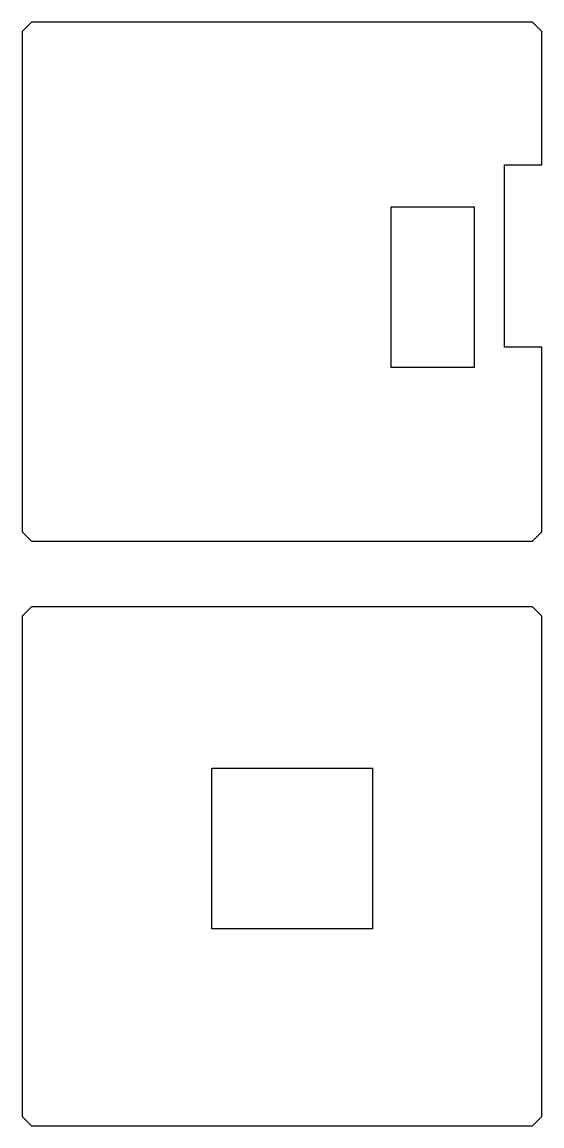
# Model space of a CAD drawing. Extents: x 0 to 1.31, y 0 to 2.79.
import ezdxf

# ---------------------------------------------------------------- set-up
doc = ezdxf.new("R2010")
doc.units = 0
doc.layers.get('0').update_dxf_attribs({"linetype": 'CONTINUOUS'})

msp = doc.modelspace()

# ---------------------------------------------------------------- linework, layer by layer
at = {"color": 4}
for p, q in [((0.0236, 2.7874), (0, 2.7638)), ((1.2874, 2.7874), (0.0236, 2.7874)), ((1.311, 2.7638), (1.2874, 2.7874)), ((0, 2.7638), (0, 1.5)), ((1.311, 2.4272), (1.311, 2.7638)), ((1.2165, 1.9665), (1.2165, 2.4272)), ((1.2165, 2.4272), (1.311, 2.4272)), ((0.9311, 1.9154), (0.9311, 2.3209)), ((0.9311, 2.3209), (1.1398, 2.3209)), ((1.1398, 2.3209), (1.1398, 1.9154)), ((1.311, 1.9665), (1.2165, 1.9665)), ((1.311, 1.5), (1.311, 1.9665)), ((1.1398, 1.9154), (0.9311, 1.9154)), ((0, 1.5), (0.0236, 1.4764)), ((1.2874, 1.4764), (1.311, 1.5)), ((0.0236, 1.4764), (0.5492, 1.4764)), ((0.5492, 1.4764), (0.5492, 1.4764)), ((0.5492, 1.4764), (1.0098, 1.4764)), ((1.0098, 1.4764), (1.0098, 1.4764)), ((1.0098, 1.4764), (1.2874, 1.4764)), ((0.0236, 1.311), (0, 1.2874)), ((0.5492, 1.311), (0.0236, 1.311)), ((1.0098, 1.311), (0.5492, 1.311)), ((1.2874, 1.311), (1.0098, 1.311)), ((1.311, 1.2874), (1.2874, 1.311)), ((0, 1.2874), (0, 0.0236)), ((1.311, 0.4665), (1.311, 1.2874)), ((0.4784, 0.498), (0.4784, 0.9035)), ((0.4784, 0.9035), (0.8839, 0.9035)), ((0.8839, 0.9035), (0.8839, 0.498)), ((0.8839, 0.498), (0.4784, 0.498)), ((1.311, 0.0236), (1.311, 0.4665)), ((0, 0.0236), (0.0236, 0)), ((0.0236, 0), (1.2874, 0)), ((1.2874, 0), (1.311, 0.0236))]:
    msp.add_line(p, q, dxfattribs=at)

doc.saveas('drawing.dxf')
